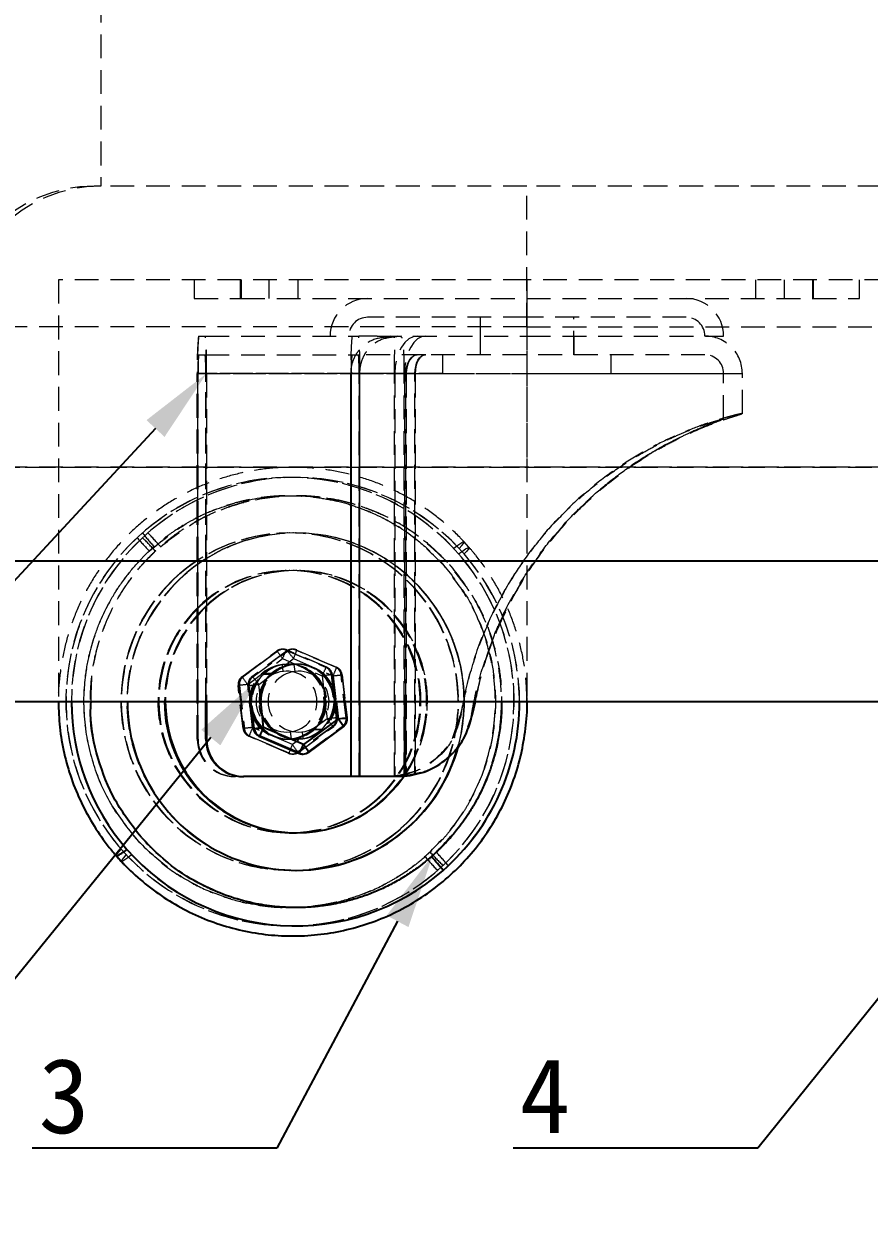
# Model space of a CAD drawing. Header units: millimetres. Extents: x 15 to 1184, y 5 to 836.
# Drawn here: x 129.7 to 174.8, y 501.9 to 565.4 of the extents above; entities that cross this region are included whole.
import ezdxf
from ezdxf import colors
from ezdxf.entities.mleader import LeaderData, LeaderLine
from ezdxf.math import Vec2, Vec3

# ---------------------------------------------------------------- set-up
doc = ezdxf.new("R2010")
doc.units = ezdxf.units.MM
doc.linetypes.add('HIDDEN', pattern=[1.905, 1.27, -0.635])
doc.styles.add('SLDTEXTSTYLE0', font='TXT', dxfattribs={"width": 0.75})
doc.dimstyles.new('SLDDIMSTYLE0', dxfattribs={"dimtxt": 3.5, "dimasz": 3.556, "dimexe": 0, "dimexo": 0.0625, "dimgap": 0.875, "dimtad": 1, "dimdec": 1, "dimlfac": 2, "dimrnd": 1e-09, "dimzin": 4, "dimdsep": 46, "dimtxsty": 'SLDTEXTSTYLE0', "dimblk1": 'CLOSED', "dimblk2": 'CLOSED', "dimsah": 1, "dimcen": 0.09, "dimadec": 0, "dimazin": 1, "dimtfac": 1, "dimtdec": 1, "dimtofl": 0, "dimtmove": 0, "dimatfit": 3, "dimldrblk": 'CLOSED', "dimfxl": 1, "dimfrac": 2, "dimtolj": 1, "dimtzin": 12, "dimarcsym": 0})

# ---------------------------------------------------------------- blocks, each defined once
blk = doc.blocks.new('_Closed')
at = {"color": 0, "linetype": 'ByBlock', "lineweight": -2}
for p, q in [((-1, 0.166667), (0, 0)), ((-1, 0.166667), (-1, -0.166667)), ((0, 0), (-1, -0.166667)), ((0, 0), (-1, 0))]:
    blk.add_line(p, q, dxfattribs=at)
blk = doc.blocks.new('_D')
at = {"color": 7, "linetype": 'Continuous', "lineweight": 0, "transparency": 16777216}
for p, q in [((74.057, 528.283), (74.057, 456.965)), ((674.057, 528.283), (674.057, 456.965)), ((74.057, 457.965), (674.057, 457.965))]:
    blk.add_line(p, q, dxfattribs=at)
at = {"color": 7, "linetype": 'Continuous', "lineweight": 18, "transparency": 16777216, "xscale": 3.556, "yscale": 3.556, "rotation": 180}
blk.add_blockref('_Closed', (74.057, 457.965, -3.737), dxfattribs=at)
at = {"color": 7, "linetype": 'Continuous', "lineweight": 18, "transparency": 16777216, "xscale": 3.556, "yscale": 3.556}
blk.add_blockref('_Closed', (674.057, 457.965, -3.737), dxfattribs=at)
at = {"color": 7, "linetype": 'Continuous', "lineweight": 18, "transparency": 16777216, "insert": (362.386, 462.477), "char_height": 3.5, "attachment_point": 1, "style": 'SLDTEXTSTYLE0'}
blk.add_mtext('1200.0', dxfattribs=at)

msp = doc.modelspace()

# ---------------------------------------------------------------- linework, layer by layer
at = {"color": 7, "linetype": 'HIDDEN', "lineweight": 18}
for p, q in [((133.819, 606.783), (133.819, 556.783)), ((133.819, 556.783), (133.469, 556.783)), ((156.557, 556.783), (133.819, 556.783)), ((156.557, 549.283), (156.557, 556.783)), ((156.557, 549.283), (156.557, 556.783)), ((179.296, 556.783), (156.557, 556.783)), ((156.557, 549.283), (156.557, 556.783)), ((156.557, 549.283), (156.557, 556.783)), ((156.557, 551.783), (131.557, 551.783)), ((131.557, 551.783), (131.557, 529.283)), ((138.807, 551.783), (138.807, 550.783)), ((141.257, 551.783), (141.257, 550.783)), ((141.307, 551.783), (141.307, 550.783)), ((141.307, 551.783), (141.307, 550.783)), ((142.807, 550.783), (142.807, 551.783)), ((142.807, 550.783), (142.807, 551.783)), ((142.807, 550.783), (142.807, 551.783)), ((142.807, 550.783), (142.807, 551.783)), ((144.357, 550.783), (144.357, 551.783)), ((156.557, 551.783), (156.557, 529.283)), ((156.557, 551.783), (156.557, 529.283)), ((181.557, 551.783), (156.557, 551.783)), ((156.557, 551.783), (156.557, 529.283)), ((156.557, 551.783), (156.557, 529.695)), ((168.757, 551.783), (168.757, 550.783)), ((170.307, 550.783), (170.307, 551.783)), ((170.307, 550.783), (170.307, 551.783)), ((170.307, 550.783), (170.307, 551.783)), ((170.307, 550.783), (170.307, 551.783)), ((171.807, 551.783), (171.807, 550.783)), ((171.807, 551.783), (171.807, 550.783)), ((171.857, 550.783), (171.857, 551.783)), ((174.307, 550.783), (174.307, 551.783)), ((138.807, 550.783), (141.307, 550.783)), ((141.307, 550.783), (171.807, 550.783)), ((156.557, 550.783), (156.557, 548.783)), ((156.557, 550.783), (156.557, 548.783)), ((171.807, 550.783), (174.307, 550.783)), ((154.057, 549.783), (154.057, 547.783)), ((156.557, 549.783), (156.557, 548.783)), ((156.557, 549.783), (156.557, 548.783)), ((156.557, 549.783), (156.557, 547.783)), ((156.557, 549.783), (156.557, 547.783)), ((159.057, 547.783), (159.057, 549.783)), ((156.557, 549.283), (125.991, 549.283)), ((156.557, 549.283), (126.341, 549.283)), ((156.557, 549.283), (156.557, 541.783)), ((156.557, 549.283), (156.557, 541.783)), ((156.557, 549.283), (186.773, 549.283)), ((156.557, 549.283), (156.557, 541.783)), ((156.557, 549.283), (156.557, 541.783)), ((156.557, 549.283), (187.123, 549.283)), ((139.029, 548.783), (139.403, 548.783)), ((139.403, 548.783), (147.583, 548.783)), ((148.569, 548.783), (147.583, 548.783)), ((148.569, 548.783), (156.557, 548.783)), ((149.491, 548.754), (149.287, 548.78)), ((149.885, 548.754), (149.656, 548.78)), ((154.057, 548.783), (154.057, 547.783)), ((154.058, 548.783), (154.058, 547.783)), ((154.058, 548.783), (154.058, 547.783)), ((156.557, 548.783), (167.057, 548.783)), ((159.056, 548.783), (159.056, 547.783)), ((159.056, 548.783), (159.056, 547.783)), ((159.057, 547.783), (159.057, 548.783)), ((139.029, 547.783), (139.403, 547.783)), ((139.403, 547.783), (147.583, 547.783)), ((151.163, 547.783), (147.583, 547.783)), ((166.057, 547.783), (151.163, 547.783)), ((152.057, 547.783), (152.057, 546.783)), ((156.557, 547.783), (156.557, 546.783)), ((156.557, 547.783), (156.557, 546.783)), ((161.057, 546.783), (161.057, 547.783)), ((138.971, 527.283), (138.971, 546.783)), ((138.971, 546.783), (147.151, 546.783)), ((147.165, 546.783), (138.985, 546.783)), ((138.985, 546.783), (138.985, 527.283)), ((139, 527.283), (139, 546.783)), ((147.18, 546.783), (139, 546.783)), ((139.012, 546.783), (147.192, 546.783)), ((139.012, 527.283), (139.012, 546.783)), ((147.599, 546.783), (139.418, 546.783)), ((139.418, 527.283), (139.418, 546.783)), ((139.432, 529.283), (139.432, 546.783)), ((139.432, 546.783), (147.612, 546.783)), ((139.446, 546.783), (147.626, 546.783)), ((139.446, 527.283), (139.446, 546.783)), ((147.641, 546.783), (139.461, 546.783)), ((139.461, 546.783), (139.461, 529.283)), ((147.151, 546.783), (147.151, 525.283)), ((147.165, 525.283), (147.165, 546.783)), ((150.107, 546.783), (147.18, 546.783)), ((147.18, 546.783), (147.18, 525.283)), ((147.192, 546.783), (150.121, 546.783)), ((147.192, 525.283), (147.192, 546.783)), ((150.58, 546.783), (147.599, 546.783)), ((147.599, 546.783), (147.599, 525.283)), ((147.612, 546.783), (150.595, 546.783)), ((147.612, 525.283), (147.612, 546.783)), ((147.626, 546.783), (147.626, 525.283)), ((147.641, 529.283), (147.641, 546.783)), ((149.493, 525.3), (149.493, 546.783)), ((149.493, 546.783), (152.057, 546.783)), ((149.508, 546.783), (149.508, 525.3)), ((152.057, 546.783), (149.508, 546.783)), ((150.011, 525.3), (150.011, 546.783)), ((150.011, 546.783), (152.057, 546.783)), ((150.027, 546.783), (168.051, 546.783)), ((150.027, 546.783), (150.027, 529.283)), ((150.107, 525.399), (150.107, 546.783)), ((150.107, 546.783), (152.057, 546.783)), ((150.121, 546.783), (150.121, 525.399)), ((152.057, 546.783), (150.121, 546.783)), ((150.58, 525.399), (150.58, 546.783)), ((150.58, 546.783), (152.057, 546.783)), ((150.595, 546.783), (150.595, 525.399)), ((150.595, 546.783), (167.053, 546.783)), ((152.057, 546.783), (156.557, 546.783)), ((156.557, 546.783), (161.057, 546.783)), ((161.057, 546.783), (168.05, 546.783)), ((161.057, 546.783), (167.053, 546.783)), ((167.057, 544.357), (167.057, 546.783)), ((168.057, 544.641), (168.057, 546.783)), ((167.057, 544.355), (167.057, 544.357)), ((125.969, 541.783), (156.557, 541.783)), ((156.557, 541.783), (125.969, 541.783)), ((126.319, 541.783), (156.557, 541.783)), ((156.557, 541.783), (126.319, 541.783)), ((156.557, 541.783), (186.796, 541.783)), ((186.796, 541.783), (156.557, 541.783)), ((156.557, 541.783), (187.146, 541.783)), ((187.146, 541.783), (156.557, 541.783)), ((143.906, 538.283), (143.891, 538.283)), ((143.914, 538.283), (143.906, 538.283)), ((144.219, 538.283), (144.21, 538.283)), ((144.234, 538.283), (144.219, 538.283)), ((153.205, 537.81), (153.104, 537.913)), ((153.55, 537.424), (153.205, 537.81)), ((137.775, 535.862), (137.761, 535.862)), ((137.966, 536.056), (137.981, 536.056)), ((138.084, 535.862), (138.07, 535.862)), ((138.295, 536.056), (138.309, 536.056)), ((143.906, 536.283), (143.864, 536.283)), ((143.914, 536.283), (143.906, 536.283)), ((144.219, 536.283), (144.21, 536.283)), ((144.26, 536.283), (144.219, 536.283)), ((139.256, 534.551), (139.297, 534.551)), ((139.611, 534.551), (139.652, 534.551)), ((139.139, 534.4), (139.1, 534.4)), ((139.473, 534.4), (139.434, 534.4)), ((141.344, 530.603), (143.197, 531.979)), ((141.374, 530.603), (143.228, 531.979)), ((143.255, 531.979), (141.401, 530.603)), ((143.269, 531.979), (141.415, 530.603)), ((143.73, 531.979), (141.876, 530.603)), ((143.745, 531.979), (141.891, 530.603)), ((141.93, 530.603), (143.784, 531.979)), ((141.934, 530.603), (143.788, 531.979)), ((143.197, 531.979), (143.255, 531.979)), ((143.228, 531.979), (143.269, 531.979)), ((143.496, 532.074), (143.438, 532.074)), ((143.469, 532.074), (143.509, 532.074)), ((143.553, 532.078), (143.495, 532.078)), ((143.567, 532.078), (143.553, 532.078)), ((143.751, 532.036), (143.694, 532.036)), ((143.694, 532.036), (145.812, 531.119)), ((143.725, 532.036), (145.843, 531.119)), ((143.765, 532.036), (143.725, 532.036)), ((143.784, 531.979), (143.73, 531.979)), ((143.788, 531.979), (143.745, 531.979)), ((145.87, 531.119), (143.751, 532.036)), ((145.884, 531.119), (143.765, 532.036)), ((143.97, 532.074), (144.024, 532.074)), ((144.028, 532.074), (143.985, 532.074)), ((144.042, 532.078), (144.027, 532.078)), ((144.086, 532.078), (144.042, 532.078)), ((146.345, 531.119), (144.226, 532.036)), ((144.226, 532.036), (144.28, 532.036)), ((144.241, 532.036), (144.284, 532.036)), ((146.359, 531.119), (144.241, 532.036)), ((144.28, 532.036), (146.399, 531.119)), ((144.284, 532.036), (146.403, 531.119)), ((141.659, 530.201), (143.512, 531.578)), ((142.247, 530.201), (144.1, 531.578)), ((143.512, 531.578), (145.631, 530.66)), ((143.531, 531.27), (143.513, 531.27)), ((143.545, 530.898), (143.513, 531.27)), ((143.588, 531.27), (144.078, 531.27)), ((144.063, 531.27), (143.602, 531.27)), ((143.76, 531.283), (143.742, 531.283)), ((143.846, 531.283), (143.818, 531.283)), ((144.307, 531.283), (143.818, 531.283)), ((144.26, 531.283), (143.864, 531.283)), ((144.1, 531.578), (146.218, 530.66)), ((144.117, 531.27), (144.134, 531.27)), ((144.187, 530.898), (144.134, 531.27)), ((144.307, 531.283), (144.278, 531.283)), ((144.363, 531.283), (144.346, 531.283)), ((141.401, 530.603), (141.344, 530.603)), ((141.415, 530.603), (141.374, 530.603)), ((141.876, 530.603), (141.93, 530.603)), ((141.891, 530.603), (141.934, 530.603)), ((142.511, 530.745), (142.884, 530.745)), ((142.944, 530.788), (142.548, 530.788)), ((145.631, 530.66), (145.896, 528.366)), ((145.812, 531.119), (145.87, 531.119)), ((145.843, 531.119), (145.884, 531.119)), ((146.168, 530.717), (146.11, 530.717)), ((146.11, 530.717), (146.375, 528.423)), ((146.141, 530.717), (146.406, 528.423)), ((146.182, 530.717), (146.141, 530.717)), ((146.433, 528.423), (146.168, 530.717)), ((146.446, 528.423), (146.182, 530.717)), ((146.218, 530.66), (146.377, 529.283)), ((146.399, 531.119), (146.345, 531.119)), ((146.403, 531.119), (146.359, 531.119)), ((146.907, 528.423), (146.642, 530.717)), ((146.642, 530.717), (146.697, 530.717)), ((146.657, 530.717), (146.701, 530.717)), ((146.922, 528.423), (146.657, 530.717)), ((146.697, 530.717), (146.961, 528.423)), ((146.701, 530.717), (146.701, 530.717)), ((146.701, 530.717), (146.965, 528.423)), ((146.866, 529.283), (146.701, 530.717)), ((141.145, 530.144), (141.203, 530.144)), ((141.41, 527.85), (141.145, 530.144)), ((141.441, 527.85), (141.176, 530.144)), ((141.176, 530.144), (141.176, 530.144)), ((141.176, 530.144), (141.216, 530.144)), ((141.176, 530.144), (141.44, 527.85)), ((141.203, 530.144), (141.468, 527.85)), ((141.216, 530.144), (141.481, 527.85)), ((141.924, 527.907), (141.659, 530.201)), ((141.677, 530.144), (141.942, 527.85)), ((141.732, 530.144), (141.677, 530.144)), ((141.736, 530.144), (141.692, 530.144)), ((141.692, 530.144), (141.792, 529.283)), ((141.996, 527.85), (141.732, 530.144)), ((141.835, 529.283), (141.736, 530.144)), ((142.352, 529.283), (142.247, 530.201)), ((156.557, 529.511), (156.557, 529.283)), ((153.734, 529.03), (153.637, 528.617)), ((145.896, 528.366), (144.042, 526.989)), ((146.375, 528.423), (146.433, 528.423)), ((146.406, 528.423), (146.446, 528.423)), ((146.961, 528.423), (146.907, 528.423)), ((146.965, 528.423), (146.922, 528.423)), ((146.966, 528.423), (146.965, 528.423)), ((152.581, 527.323), (153.039, 528.617)), ((153.02, 528.617), (153.051, 528.617)), ((153.067, 528.617), (153.039, 528.617)), ((153.637, 528.617), (153.388, 527.921)), ((153.637, 528.617), (153.609, 528.617)), ((153.626, 528.617), (153.656, 528.617)), ((141.468, 527.85), (141.41, 527.85)), ((141.441, 527.85), (141.44, 527.85)), ((141.481, 527.85), (141.441, 527.85)), ((141.708, 527.448), (141.765, 527.448)), ((143.826, 526.53), (141.708, 527.448)), ((143.857, 526.53), (141.739, 527.448)), ((141.739, 527.448), (141.779, 527.448)), ((141.765, 527.448), (143.884, 526.53)), ((141.779, 527.448), (143.898, 526.53)), ((144.042, 526.989), (141.924, 527.907)), ((141.942, 527.85), (141.996, 527.85)), ((142.24, 527.448), (144.358, 526.53)), ((142.294, 527.448), (142.24, 527.448)), ((144.413, 526.53), (142.294, 527.448)), ((143.918, 527.669), (143.971, 527.297)), ((146.176, 527.964), (144.323, 526.588)), ((146.207, 527.964), (144.354, 526.588)), ((144.38, 526.588), (146.234, 527.964)), ((144.394, 526.588), (146.248, 527.964)), ((144.56, 527.669), (144.593, 527.297)), ((144.855, 526.588), (146.709, 527.964)), ((144.87, 526.588), (146.724, 527.964)), ((146.763, 527.964), (144.909, 526.588)), ((145.577, 527.778), (145.181, 527.778)), ((145.24, 527.821), (145.613, 527.821)), ((146.234, 527.964), (146.176, 527.964)), ((146.248, 527.964), (146.207, 527.964)), ((146.709, 527.964), (146.763, 527.964)), ((146.724, 527.964), (146.767, 527.964)), ((138.971, 527.283), (139, 527.283)), ((138.985, 527.283), (139.012, 527.283)), ((139.446, 527.283), (139.418, 527.283)), ((143.742, 527.283), (143.76, 527.283)), ((143.846, 527.283), (143.818, 527.283)), ((143.818, 527.283), (144.307, 527.283)), ((143.864, 527.283), (144.26, 527.283)), ((143.989, 527.297), (143.971, 527.297)), ((144.047, 527.297), (144.537, 527.297)), ((144.522, 527.297), (144.061, 527.297)), ((144.307, 527.283), (144.278, 527.283)), ((144.346, 527.283), (144.363, 527.283)), ((144.576, 527.297), (144.593, 527.297)), ((143.884, 526.53), (143.826, 526.53)), ((143.898, 526.53), (143.857, 526.53)), ((144.025, 526.489), (144.082, 526.489)), ((144.082, 526.489), (144.096, 526.489)), ((144.323, 526.588), (144.38, 526.588)), ((144.354, 526.588), (144.394, 526.588)), ((144.358, 526.53), (144.413, 526.53)), ((144.557, 526.489), (144.572, 526.489)), ((144.909, 526.588), (144.855, 526.588)), ((144.913, 526.588), (144.87, 526.588)), ((149.508, 525.3), (150.438, 525.532)), ((150.121, 525.399), (150.508, 525.553)), ((140.999, 525.283), (140.97, 525.283)), ((141.431, 525.283), (140.999, 525.283)), ((150.107, 525.399), (149.168, 525.283)), ((149.181, 525.283), (150.121, 525.399)), ((150.58, 525.399), (149.61, 525.283)), ((149.624, 525.283), (150.595, 525.399)), ((150.883, 525.51), (150.011, 525.3)), ((148.473, 524.016), (148.514, 524.016)), ((148.689, 524.167), (148.651, 524.167)), ((148.827, 524.016), (148.869, 524.016)), ((149.023, 524.167), (148.985, 524.167)), ((149.816, 522.511), (149.83, 522.511)), ((150.054, 522.705), (150.04, 522.705)), ((150.363, 522.705), (150.349, 522.705)), ((135.875, 521.788), (135.908, 521.752)), ((143.864, 522.283), (143.906, 522.283)), ((143.906, 522.283), (143.914, 522.283)), ((144.21, 522.283), (144.219, 522.283)), ((143.891, 520.283), (143.906, 520.283)), ((143.906, 520.283), (143.914, 520.283)), ((144.21, 520.283), (144.219, 520.283)), ((144.219, 520.283), (144.234, 520.283))]:
    msp.add_line(p, q, dxfattribs=at)
at = {"color": 7, "linetype": 'Continuous', "lineweight": 25}
for p, q in [((649.057, 536.783), (99.057, 536.783)), ((321.557, 536.783), (99.057, 536.783)), ((99.057, 529.283), (321.557, 529.283)), ((139.432, 527.283), (139.432, 529.283)), ((139.461, 529.283), (139.461, 527.283)), ((141.792, 529.283), (141.957, 527.85)), ((142, 527.85), (141.835, 529.283)), ((142.511, 527.907), (142.352, 529.283)), ((146.377, 529.283), (146.483, 528.366)), ((146.966, 528.423), (146.866, 529.283)), ((147.641, 525.283), (147.641, 529.283)), ((150.027, 529.283), (150.027, 525.3)), ((153.656, 528.617), (153.812, 529.283)), ((146.483, 528.366), (144.63, 526.989)), ((141.957, 527.85), (142, 527.85)), ((142.298, 527.448), (142.255, 527.448)), ((142.255, 527.448), (144.374, 526.53)), ((144.417, 526.53), (142.298, 527.448)), ((144.63, 526.989), (142.511, 527.907)), ((146.767, 527.964), (144.913, 526.588)), ((139.461, 527.283), (139.432, 527.283)), ((144.374, 526.53), (144.417, 526.53)), ((144.572, 526.489), (144.615, 526.489)), ((141.46, 525.283), (141.431, 525.283)), ((147.641, 525.283), (141.46, 525.283)), ((149.656, 525.283), (147.641, 525.283)), ((150.144, 522.511), (150.158, 522.511)), ((135.972, 522.05), (136.004, 522.013)), ((144.219, 522.283), (144.26, 522.283)), ((134.593, 521.122), (134.918, 520.757)), ((134.918, 520.757), (135.039, 520.635))]:
    msp.add_line(p, q, dxfattribs=at)
at = {"color": 7, "linetype": 'HIDDEN', "lineweight": 18, "flags": 128}
for points in [[(150.734, 548.783), (150.495, 548.745), (150.265, 548.631), (150.053, 548.446), (149.868, 548.198), (149.715, 547.895), (149.602, 547.549), (149.532, 547.174), (149.508, 546.783)], [(151.163, 548.783), (150.941, 548.745), (150.728, 548.631), (150.532, 548.446), (150.36, 548.198), (150.219, 547.895), (150.114, 547.549), (150.049, 547.174), (150.027, 546.783)], [(150.107, 546.783), (150.119, 546.978), (150.154, 547.166), (150.211, 547.339), (150.287, 547.49), (150.38, 547.615), (150.487, 547.707), (150.602, 547.764), (150.722, 547.783)], [(150.734, 547.783), (150.615, 547.764), (150.5, 547.707), (150.394, 547.615), (150.301, 547.49), (150.225, 547.339), (150.168, 547.166), (150.133, 546.978), (150.121, 546.783)], [(150.58, 546.783), (150.591, 546.978), (150.624, 547.166), (150.676, 547.339), (150.747, 547.49), (150.833, 547.615), (150.932, 547.707), (151.039, 547.764), (151.15, 547.783)], [(151.163, 547.783), (151.052, 547.764), (150.946, 547.707), (150.847, 547.615), (150.761, 547.49), (150.691, 547.339), (150.638, 547.166), (150.606, 546.978), (150.595, 546.783)], [(147.165, 546.783), (147.481, 546.783), (147.794, 546.783), (148.102, 546.783), (148.404, 546.783), (148.697, 546.783), (148.98, 546.783), (149.251, 546.783), (149.508, 546.783)], [(147.641, 546.783), (147.957, 546.783), (148.272, 546.783), (148.584, 546.783), (148.89, 546.783), (149.19, 546.783), (149.48, 546.783), (149.76, 546.783), (150.027, 546.783)], [(152.943, 537.447), (153.079, 537.607), (153.167, 537.722), (153.206, 537.791), (153.196, 537.814), (153.136, 537.791), (153.027, 537.722), (152.869, 537.607), (152.663, 537.447)], [(152.912, 537.161), (153.126, 537.316), (153.289, 537.427), (153.402, 537.493), (153.465, 537.515), (153.477, 537.493), (153.438, 537.427), (153.349, 537.316), (153.209, 537.161)], [(135.461, 521.12), (135.255, 520.96), (135.097, 520.845), (134.988, 520.776), (134.928, 520.753), (134.918, 520.776), (134.956, 520.845), (135.044, 520.96), (135.181, 521.12)]]:
    msp.add_lwpolyline(points, dxfattribs=at)
at = {"color": 7, "linetype": 'Continuous', "lineweight": 25, "flags": 128}
msp.add_lwpolyline([(149.992, 525.268), (149.672, 524.846), (148.869, 524.016)], dxfattribs=at)
at = {"color": 7, "linetype": 'HIDDEN', "lineweight": 18}
for centre, radius, start, end in [((133.469, 549.283), 7.5, 90, 180), ((133.819, 549.283), 7.5, 90, 180), ((148.057, 548.783), 2, 90, 180), ((165.057, 548.783), 2, 360, 90), ((148.057, 548.783), 1, 90, 180), ((165.057, 548.783), 1, 0, 90), ((156.374, 547.283), 17.41, 175.05603, 181.64435), ((157.471, 547.283), 18.493, 175.34647, 181.54814), ((120.959, 547.283), 18.493, 358.45186, 4.65353), ((122.058, 547.283), 17.41, 358.35565, 4.94397), ((165.652, 547.283), 18.493, 175.34647, 181.54814), ((130.238, 547.283), 17.41, 358.35565, 4.94397), ((166.057, 546.783), 2, 360, 90.00004), ((147.701, 547.033), 8.705, 175.05603, 181.64435), ((148.255, 547.033), 9.247, 175.34647, 181.54814), ((130.175, 547.033), 9.247, 358.45186, 4.65353), ((130.731, 547.033), 8.705, 358.35565, 4.94397), ((155.881, 547.033), 8.705, 175.05603, 181.64435), ((156.435, 547.033), 9.247, 175.34647, 181.54814), ((138.356, 547.033), 9.247, 358.45186, 4.65353), ((138.911, 547.033), 8.705, 358.35565, 4.94397), ((166.057, 546.783), 1, 360, 90), ((143.922, 529.291), 11.955, 43.01786, 133.04606), ((143.914, 529.292), 11.954, 41.17315, 131.20479), ((144.202, 529.291), 11.955, 43.01786, 133.04606), ((144.211, 529.292), 11.954, 41.17315, 131.20479), ((143.922, 529.283), 11.966, 131.20794, 221.17631), ((144.218, 529.284), 11.964, 131.20557, 180.00287), ((149.014, 548.603), 16.577, 218.4902, 221.82055), ((123.043, 525.574), 18.393, 40.62349, 43.7188), ((143.9, 529.283), 8.998, 313.02329, 133.02107), ((143.914, 529.283), 8.998, 313.02329, 133.02107), ((143.891, 529.283), 8.998, 311.18119, 131.17634), ((143.905, 529.283), 8.998, 311.18119, 131.17634), ((144.209, 529.283), 8.998, 313.02329, 133.02107), ((144.223, 529.283), 8.998, 313.02329, 133.02107), ((144.22, 529.285), 8.997, 344.74692, 131.18807), ((144.234, 529.285), 8.997, 344.65823, 131.18805), ((143.929, 529.283), 11.965, 133.04751, 223.01931), ((144.209, 529.283), 11.965, 133.04751, 223.01931), ((149.554, 549.835), 18.156, 220.56611, 223.60792), ((121.919, 523.734), 20.093, 42.51358, 45.34582), ((143.906, 529.283), 11.966, 311.20794, 41.17631), ((143.915, 529.283), 11.965, 313.04751, 43.01931), ((144.194, 529.283), 11.965, 313.04751, 43.01931), ((144.203, 529.284), 11.965, 359.9985, 41.17639), ((143.897, 529.286), 10.982, 43.02218, 43.27925), ((143.849, 529.253), 11.033, 41.17928, 41.55732), ((144.183, 529.251), 11.033, 43.0227, 43.40075), ((144.23, 529.286), 10.983, 41.17877, 41.43583), ((143.891, 529.284), 8.998, 131.18119, 311.17634), ((143.901, 529.284), 8.998, 133.02329, 313.02107), ((143.906, 529.284), 8.998, 131.18119, 311.17634), ((143.914, 529.284), 8.998, 133.02329, 313.02107), ((144.21, 529.284), 8.998, 133.02329, 313.02107), ((144.223, 529.284), 9, 131.19685, 269.97805), ((144.223, 529.284), 8.998, 133.02329, 313.02107), ((144.239, 529.284), 9.002, 131.20581, 180.00263), ((143.875, 529.283), 6.999, 313.02467, 133.01969), ((143.914, 529.283), 6.999, 313.02467, 133.01969), ((143.864, 529.283), 6.999, 311.1797, 131.17783), ((143.905, 529.283), 6.999, 311.18276, 131.17477), ((144.209, 529.283), 6.999, 313.02467, 133.01969), ((144.248, 529.283), 6.999, 313.02195, 133.02241), ((144.219, 529.283), 6.999, 311.18276, 131.17477), ((144.26, 529.284), 6.998, 324.98803, 131.18003), ((143.865, 529.283), 6.999, 131.1797, 311.17783), ((143.906, 529.284), 6.999, 131.18276, 311.17477), ((144.224, 529.284), 7.001, 131.20621, 180.00222), ((144.265, 529.284), 7.001, 131.20621, 180.00222), ((143.876, 529.284), 6.999, 133.02467, 313.01969), ((143.914, 529.284), 6.999, 133.02467, 313.01969), ((144.21, 529.284), 6.999, 133.02467, 313.01969), ((144.248, 529.283), 6.999, 133.02195, 313.02241), ((143.495, 531.578), 0.5, 96.59068, 126.5996), ((143.526, 531.578), 0.5, 90, 126.59708), ((143.526, 531.578), 0.5, 96.59026, 126.59816), ((147.784, 534.904), 5.414, 212.70523, 217.91334), ((143.553, 531.578), 0.5, 96.59068, 126.5996), ((143.567, 531.578), 0.5, 96.59026, 126.59816), ((143.495, 531.578), 0.5, 66.57771, 96.58942), ((143.526, 531.578), 0.5, 66.57877, 96.58915), ((143.553, 531.578), 0.5, 66.57771, 96.58942), ((143.567, 531.578), 0.5, 66.57877, 96.58915), ((148.366, 529.612), 5.237, 152.41828, 157.95129), ((144.027, 531.578), 0.5, 96.59026, 126.59816), ((144.043, 531.578), 0.5, 96.59068, 126.5996), ((144.082, 531.578), 0.5, 96.59026, 126.59816), ((144.086, 531.578), 0.5, 96.59068, 126.5996), ((139.402, 528.245), 5.76, 35.34801, 40.40901), ((144.027, 531.578), 0.5, 66.57877, 96.58915), ((144.042, 531.578), 0.5, 66.57771, 96.58942), ((144.082, 531.578), 0.5, 66.57877, 96.58915), ((144.086, 531.578), 0.5, 66.57771, 96.58942), ((144.086, 531.578), 0.5, 66.57834, 90), ((139.983, 533.497), 4.543, 335.00801, 341.24685), ((143.743, 529.283), 2, 96.60109, 276.56751), ((143.761, 529.283), 2, 96.60109, 276.56751), ((143.818, 529.283), 2, 90.01724, 269.98276), ((143.818, 529.283), 2, 96.60109, 276.56751), ((143.832, 529.283), 2, 90.01527, 269.98473), ((143.832, 529.283), 2, 96.59948, 276.56974), ((143.847, 529.283), 2, 90.01724, 269.98276), ((143.859, 529.283), 2, 90.01527, 269.98473), ((144.266, 529.283), 2, 90.01527, 269.98473), ((144.279, 529.283), 2, 90.01724, 269.98276), ((144.293, 529.283), 2, 90.01527, 269.98473), ((144.293, 529.283), 2, 96.59948, 276.56974), ((144.308, 529.283), 2, 90.01724, 269.98276), ((144.308, 529.283), 2, 96.60109, 276.56751), ((144.347, 529.283), 2, 96.59948, 276.56974), ((144.364, 529.283), 2, 96.59948, 276.56974), ((143.875, 529.283), 2, 313.02323, 133.02113), ((143.864, 529.283), 2, 311.18105, 131.17648), ((144.248, 529.283), 2, 313.02323, 133.02113), ((144.26, 529.283), 2, 311.18105, 131.17648), ((143.741, 529.283), 2, 276.60109, 96.56751), ((143.759, 529.283), 2, 276.60109, 96.56751), ((143.817, 529.283), 2, 276.60109, 96.56751), ((143.831, 529.283), 2, 276.59948, 96.56974), ((143.817, 529.283), 2, 270.01724, 89.98276), ((143.831, 529.283), 2, 270.01527, 89.98473), ((143.846, 529.283), 2, 270.01724, 89.98276), ((143.858, 529.283), 2, 270.01527, 89.98473), ((144.292, 529.283), 2, 276.59948, 96.56974), ((144.307, 529.283), 2, 276.60109, 96.56751), ((144.346, 529.283), 2, 276.59948, 96.56974), ((144.363, 529.283), 2, 276.59948, 96.56974), ((144.265, 529.283), 2, 270.01527, 89.98473), ((144.278, 529.283), 2, 270.01724, 89.98276), ((144.292, 529.283), 2, 270.01527, 89.98473), ((144.307, 529.283), 2, 270.01724, 89.98276), ((141.642, 530.201), 0.5, 126.60362, 186.58773), ((141.672, 530.201), 0.5, 126.59708, 186.58461), ((141.673, 530.201), 0.5, 126.60172, 186.58764), ((141.7, 530.201), 0.5, 126.60362, 186.58773), ((141.713, 530.201), 0.5, 126.60172, 186.58764), ((145.93, 533.528), 5.414, 212.70523, 217.91334), ((142.174, 530.201), 0.5, 126.60172, 186.58764), ((142.189, 530.201), 0.5, 126.60362, 186.58773), ((142.228, 530.201), 0.5, 126.60172, 186.58764), ((142.232, 530.201), 0.5, 126.60362, 186.58773), ((143.865, 529.283), 2, 131.18105, 311.17648), ((143.876, 529.283), 2, 133.02323, 313.02113), ((137.548, 526.869), 5.76, 35.34801, 40.40901), ((143.732, 529.283), 1.625, 96.6015, 276.56709), ((144.248, 529.283), 2, 133.02323, 313.02113), ((144.261, 529.283), 2, 131.18105, 311.17648), ((144.374, 529.283), 1.625, 96.59985, 276.56937), ((143.731, 529.283), 1.625, 276.6015, 96.56709), ((144.373, 529.283), 1.625, 276.59985, 96.56937), ((150.485, 528.694), 5.237, 152.41828, 157.95129), ((150.831, 486.714), 44.252, 96.08351, 96.74809), ((145.613, 530.66), 0.5, 6.57899, 66.57226), ((145.644, 530.66), 0.5, 6.57991, 66.57395), ((145.671, 530.66), 0.5, 6.57899, 66.57226), ((145.685, 530.66), 0.5, 6.57991, 66.57395), ((142.101, 532.579), 4.543, 335.00801, 341.24685), ((142.249, 566.109), 35.671, 276.38902, 277.16917), ((146.146, 530.66), 0.5, 6.57991, 66.57395), ((146.161, 530.66), 0.5, 6.57899, 66.57226), ((146.2, 530.66), 0.5, 6.57991, 66.57395), ((146.204, 530.66), 0.5, 6.57899, 66.57226), ((146.204, 530.66), 0.5, 6.5843, 66.57834), ((145.9, 492.401), 38.037, 96.40119, 97.13407), ((137.318, 571.799), 41.889, 276.05393, 276.75713), ((151.096, 484.42), 44.252, 96.08351, 96.74809), ((150.865, 531.899), 6.098, 215.41631, 220.19225), ((145.878, 528.366), 0.5, 306.60362, 6.58773), ((145.909, 528.366), 0.5, 306.60172, 6.58764), ((145.936, 528.366), 0.5, 306.60362, 6.58773), ((145.95, 528.366), 0.5, 306.60172, 6.58764), ((146.411, 528.366), 0.5, 306.60172, 6.58764), ((146.425, 528.366), 0.5, 306.60362, 6.58773), ((146.465, 528.366), 0.5, 306.60172, 6.58764), ((146.469, 528.366), 0.5, 306.60362, 6.58773), ((141.907, 527.907), 0.5, 186.57899, 246.57226), ((146.164, 490.107), 38.037, 96.40119, 97.13407), ((141.937, 527.907), 0.5, 186.58461, 246.57933), ((141.937, 527.907), 0.5, 186.57991, 246.57395), ((141.964, 527.907), 0.5, 186.57899, 246.57226), ((141.978, 527.907), 0.5, 186.57991, 246.57395), ((146.312, 525.87), 4.838, 155.10444, 160.96609), ((142.439, 527.907), 0.5, 186.57991, 246.57395), ((142.493, 527.907), 0.5, 186.57991, 246.57395), ((140.971, 527.283), 2, 179.98811, 269.98811), ((140.984, 527.283), 2, 179.98947, 269.98947), ((141, 527.283), 2, 179.98811, 269.98811), ((141.012, 527.283), 2, 179.98947, 269.98947), ((141.418, 527.283), 2, 179.98947, 269.98947), ((141.445, 527.283), 2, 179.98947, 269.98947), ((148.431, 524.953), 4.838, 155.10444, 160.96609), ((149.011, 530.523), 6.098, 215.41631, 220.19225), ((144.025, 526.989), 0.5, 246.5784, 306.60103), ((144.056, 526.989), 0.5, 246.57939, 306.59943), ((144.056, 526.989), 0.5, 246.57933, 270), ((144.082, 526.989), 0.5, 246.5784, 306.60103), ((144.096, 526.989), 0.5, 246.57939, 306.59943), ((144.557, 526.989), 0.5, 246.57939, 306.59943), ((144.611, 526.989), 0.5, 246.57939, 306.59943), ((144.572, 526.989), 0.5, 270.00124, 306.59994), ((144.615, 526.989), 0.5, 270.00104, 306.60014), ((144.219, 529.279), 6.995, 270.00125, 311.20496), ((143.933, 529.314), 11.033, 221.17928, 221.55732), ((144.263, 529.315), 11.033, 223.0227, 223.40075), ((135.408, 520.753), 0.817, 127.03245, 158.30516), ((143.914, 529.275), 11.954, 221.17315, 311.20479), ((143.922, 529.276), 11.955, 223.01786, 313.04606), ((144.202, 529.276), 11.955, 223.01786, 313.04606), ((166.204, 534.833), 20.093, 222.51358, 225.34583), ((138.57, 508.732), 18.156, 40.56609, 43.6079), ((165.082, 532.993), 18.393, 220.62351, 223.71882)]:
    msp.add_arc(centre, radius, start, end, dxfattribs=at)
at = {"color": 7, "linetype": 'Continuous', "lineweight": 25}
for centre, radius, start, end in [((144.219, 529.283), 11.965, 179.9985, 221.17639), ((144.234, 529.28), 8.996, 179.98011, 311.19254), ((144.221, 529.282), 6.999, 179.98786, 269.98836), ((144.26, 529.281), 6.997, 179.97898, 311.19368), ((144.204, 529.283), 11.964, 311.20557, 0.00287), ((142.514, 563.815), 35.671, 276.38902, 277.16917), ((142.483, 525.24), 5.077, 32.45281, 38.0017), ((146.469, 528.366), 0.5, 306.59839, 6.5843), ((142.454, 527.907), 0.5, 186.57899, 246.57226), ((137.583, 569.504), 41.889, 276.05393, 276.75713), ((142.497, 527.907), 0.5, 186.57899, 246.57226), ((137.929, 529.755), 4.941, 332.1646, 338.03253), ((141.432, 527.283), 2, 179.98811, 269.98811), ((141.46, 527.283), 2, 179.98811, 269.98811), ((140.047, 528.838), 4.941, 332.1646, 338.03253), ((140.629, 523.864), 5.077, 32.45281, 38.0017), ((144.215, 529.283), 9.001, 311.20472, 344.77303), ((144.229, 529.282), 9.001, 311.20443, 344.68464), ((144.572, 526.989), 0.5, 246.57778, 269.99978), ((144.615, 526.989), 0.5, 246.57778, 269.99978), ((144.615, 526.989), 0.5, 270, 306.59839), ((144.219, 529.277), 8.994, 270.00135, 311.20486), ((134.087, 522.589), 1.634, 290.10625, 313.55097), ((144.211, 529.275), 11.954, 221.17315, 311.20479), ((139.111, 509.964), 16.577, 38.4902, 41.82054)]:
    msp.add_arc(centre, radius, start, end, dxfattribs=at)
at = {"color": 7, "linetype": 'HIDDEN', "lineweight": 18}
for points, knots in [([(156.557, 549.783), (155.974, 549.783), (154.773, 549.783), (153.008, 549.783), (151.354, 549.783), (149.922, 549.783), (148.853, 549.783), (148.185, 549.783), (148.099, 549.783), (148.057, 549.783)], [0, 0, 0, 0, 0.131431, 0.270912, 0.415868, 0.562908, 0.715184, 0.861906, 1, 1, 1, 1]), ([(165.057, 549.783), (165.022, 549.783), (164.95, 549.783), (164.349, 549.783), (163.362, 549.783), (161.975, 549.783), (160.288, 549.783), (158.437, 549.783), (157.171, 549.783), (156.557, 549.783)], [0, 0, 0, 0, 0.1314026, 0.2709806, 0.416011, 0.5631206, 0.7153962, 0.8620478, 1, 1, 1, 1]), ([(149.289, 548.754), (148.964, 548.722), (148.356, 548.664), (147.741, 548.228), (147.413, 547.786), (147.26, 547.459), (147.168, 547.121), (147.157, 546.895), (147.151, 546.783)], [0, 0, 0, 0, 0.323277, 0.604343, 0.716753, 0.820564, 0.911558, 1, 1, 1, 1]), ([(149.658, 548.753), (149.348, 548.722), (148.767, 548.664), (148.184, 548.228), (147.873, 547.786), (147.729, 547.459), (147.642, 547.121), (147.631, 546.895), (147.626, 546.783)], [0, 0, 0, 0, 0.323022, 0.604194, 0.716646, 0.820497, 0.911524, 1, 1, 1, 1]), ([(149.493, 546.783), (149.493, 546.925), (149.494, 547.21), (149.499, 547.612), (149.505, 547.971), (149.51, 548.379), (149.508, 548.673), (149.48, 548.711), (149.469, 548.725)], [0, 0, 0, 0, 0.128243, 0.25797, 0.391654, 0.529261, 0.827549, 1, 1, 1, 1]), ([(150.011, 546.783), (150.011, 546.925), (150.011, 547.21), (150.006, 547.612), (149.997, 547.971), (149.975, 548.379), (149.938, 548.673), (149.881, 548.711), (149.86, 548.725)], [0, 0, 0, 0, 0.128254, 0.257993, 0.391688, 0.529308, 0.827621, 1, 1, 1, 1]), ([(149.493, 546.783), (149.09, 546.783), (148.37, 546.783), (147.524, 546.783), (147.151, 546.783)], [0, 0, 0, 0, 0.56, 1, 1, 1, 1]), ([(150.011, 546.783), (149.594, 546.783), (148.85, 546.783), (148, 546.783), (147.626, 546.783)], [0, 0, 0, 0, 0.5600005, 1, 1, 1, 1]), ([(168.053, 544.648), (168.028, 544.645), (167.979, 544.639), (167.739, 544.585), (167.382, 544.494), (166.899, 544.36), (166.306, 544.174), (165.502, 543.892), (164.443, 543.462), (163.096, 542.802), (161.687, 541.966), (160.269, 540.949), (158.902, 539.768), (157.636, 538.45), (156.487, 537.007), (155.372, 535.302), (154.357, 533.301), (153.508, 531.011), (153.183, 529.414), (153.02, 528.617)], [0, 0, 0, 0, 0.042994, 0.084702, 0.125162, 0.168937, 0.21062, 0.250294, 0.314179, 0.375367, 0.43804, 0.500564, 0.562539, 0.625713, 0.687675, 0.750603, 0.83343, 0.91687, 1, 1, 1, 1]), ([(153.812, 529.283), (153.933, 529.853), (154.222, 531.223), (155.013, 533.297), (156.033, 535.302), (157.15, 537.006), (158.29, 538.445), (159.54, 539.761), (160.881, 540.94), (162.259, 541.955), (163.464, 542.699), (164.464, 543.232), (165.271, 543.617), (165.995, 543.926), (166.628, 544.168), (167.164, 544.356), (167.647, 544.513), (167.999, 544.621), (168.024, 544.635), (168.036, 544.641)], [0, 0, 0, 0, 0.061668, 0.148211, 0.23449, 0.299456, 0.363431, 0.428787, 0.492907, 0.557488, 0.622213, 0.664196, 0.707322, 0.751772, 0.792904, 0.836118, 0.8815, 0.944837, 1, 1, 1, 1]), ([(168.044, 544.644), (168.048, 544.643), (168.053, 544.641), (167.988, 544.621), (167.969, 544.615)], [0, 0, 0, 0, 0.715571, 1, 1, 1, 1]), ([(153.051, 528.617), (153.201, 529.365), (153.504, 530.869), (154.279, 533.036), (155.203, 534.94), (156.215, 536.574), (157.259, 537.967), (158.413, 539.253), (159.667, 540.425), (160.974, 541.451), (162.145, 542.222), (163.132, 542.786), (163.941, 543.199), (164.684, 543.537), (165.348, 543.808), (165.924, 544.021), (166.47, 544.204), (166.902, 544.332), (167.08, 544.372), (167.044, 544.349), (166.884, 544.287), (166.553, 544.163), (165.978, 543.942), (165.086, 543.557), (164.016, 543.027), (162.802, 542.326), (161.527, 541.459), (160.248, 540.431), (159.011, 539.258), (157.866, 537.971), (156.822, 536.576), (155.608, 534.615), (154.376, 531.989), (153.876, 529.741), (153.626, 528.617)], [0, 0, 0, 0, 0.041366, 0.083046, 0.124589, 0.156002, 0.186937, 0.218582, 0.249519, 0.280898, 0.312062, 0.332495, 0.353294, 0.374554, 0.394621, 0.415482, 0.437191, 0.467939, 0.499825, 0.521216, 0.542094, 0.562487, 0.594712, 0.625091, 0.656873, 0.687715, 0.718952, 0.750404, 0.781382, 0.813072, 0.844039, 0.875487, 0.937743, 1, 1, 1, 1]), ([(154.577, 532.126), (154.679, 532.426), (155.026, 533.453), (155.795, 534.938), (156.802, 536.575), (157.845, 537.967), (158.988, 539.253), (160.224, 540.425), (161.502, 541.451), (162.634, 542.222), (163.58, 542.786), (164.349, 543.199), (165.044, 543.537), (165.657, 543.809), (166.175, 544.02), (166.662, 544.207), (166.844, 544.275), (166.951, 544.314)], [0, 0, 0, 0, 0.042718, 0.146042, 0.22417, 0.301109, 0.379816, 0.456759, 0.534803, 0.612312, 0.663131, 0.714861, 0.767739, 0.817649, 0.869532, 0.923525, 1, 1, 1, 1]), ([(164.149, 543.057), (163.973, 542.968), (163.404, 542.681), (162.778, 542.274), (162.346, 541.993)], [0, 0, 0, 0, 0.310915, 1, 1, 1, 1]), ([(153.476, 537.512), (153.311, 537.694), (152.831, 538.223), (151.949, 539.016), (150.808, 539.841), (149.58, 540.53), (148.282, 541.078), (146.931, 541.477), (145.544, 541.722), (144.138, 541.81), (142.731, 541.739), (141.341, 541.511), (139.986, 541.128), (138.682, 540.596), (137.446, 539.921), (136.294, 539.112), (135.24, 538.179), (134.297, 537.133), (133.478, 535.989), (132.792, 534.76), (132.249, 533.461), (131.851, 532.11), (131.626, 530.724), (131.532, 529.774), (131.559, 529.295), (131.559, 529.283)], [0, 0, 0, 0, 0.0243773, 0.0707665, 0.1171805, 0.1635999, 0.2100238, 0.2564509, 0.3028799, 0.3493092, 0.3957374, 0.4421628, 0.4885839, 0.5349995, 0.5814089, 0.6278116, 0.6742075, 0.7205966, 0.7669796, 0.8133572, 0.8597306, 0.9061011, 0.9524702, 0.9988393, 1, 1, 1, 1]), ([(136.408, 537.312), (137.044, 537.834), (138.259, 538.83), (140.389, 539.765), (142.259, 540.193), (143.825, 540.29), (145.015, 540.231), (146.156, 540.053), (147.218, 539.774), (148.077, 539.452), (148.72, 539.158), (149.147, 538.936), (149.551, 538.705), (150.079, 538.374), (150.911, 537.778), (151.524, 537.177), (151.893, 536.815)], [0, 0, 0, 0, 0.1430785, 0.2730857, 0.4018789, 0.4762269, 0.5463592, 0.6095616, 0.6774834, 0.7378028, 0.7693811, 0.8009595, 0.8218423, 0.8504598, 0.9098574, 1, 1, 1, 1]), ([(152.105, 536.572), (151.549, 537.125), (150.438, 538.233), (148.372, 539.397), (146.537, 539.992), (145.102, 540.216), (144.165, 540.276), (143.357, 540.263), (142.689, 540.207), (142.161, 540.134), (141.772, 540.062), (141.421, 539.988), (140.826, 539.841), (139.955, 539.56), (139.014, 539.14), (138.232, 538.706), (137.619, 538.309), (137.16, 537.966), (136.878, 537.736), (136.757, 537.633), (136.699, 537.583), (136.673, 537.56), (136.66, 537.549)], [0, 0, 0, 0, 0.13663, 0.273257, 0.409888, 0.471752, 0.526795, 0.573833, 0.612892, 0.643941, 0.666994, 0.682043, 0.706571, 0.774139, 0.841721, 0.886476, 0.930327, 0.969342, 0.986511, 0.994065, 0.997032, 1, 1, 1, 1]), ([(152.199, 536.832), (151.626, 537.368), (150.479, 538.439), (148.377, 539.536), (146.523, 540.072), (145.082, 540.249), (144.143, 540.279), (143.336, 540.24), (142.67, 540.162), (142.145, 540.073), (141.758, 539.989), (141.411, 539.903), (140.821, 539.737), (139.959, 539.428), (139.031, 538.978), (138.264, 538.52), (137.664, 538.102), (137.216, 537.745), (136.942, 537.506), (136.824, 537.399), (136.768, 537.347), (136.743, 537.324), (136.73, 537.312)], [0, 0, 0, 0, 0.13663, 0.273257, 0.409888, 0.471752, 0.526795, 0.573833, 0.612892, 0.643941, 0.666994, 0.682043, 0.706571, 0.774139, 0.841721, 0.886476, 0.930327, 0.969342, 0.986511, 0.994065, 0.997032, 1, 1, 1, 1]), ([(137.003, 537.549), (137.656, 538.05), (138.902, 539.006), (141.061, 539.873), (142.944, 540.24), (144.512, 540.287), (145.7, 540.19), (146.834, 539.975), (147.887, 539.661), (148.735, 539.313), (149.368, 538.997), (149.788, 538.762), (150.184, 538.518), (150.701, 538.17), (151.514, 537.548), (152.106, 536.928), (152.464, 536.554)], [0, 0, 0, 0, 0.1430785, 0.2730857, 0.4018789, 0.4762269, 0.5463592, 0.6095616, 0.6774834, 0.7378028, 0.7693811, 0.8009595, 0.8218423, 0.8504598, 0.9098574, 1, 1, 1, 1]), ([(135.875, 521.788), (135.363, 522.411), (134.34, 523.658), (133.369, 525.896), (132.877, 528.27), (132.916, 530.317), (133.221, 531.937), (133.597, 533.147), (134.108, 534.306), (134.751, 535.397), (135.51, 536.416), (136.108, 537.013), (136.408, 537.312)], [0, 0, 0, 0, 0.139868, 0.279735, 0.419602, 0.559469, 0.63284, 0.706211, 0.779582, 0.852953, 0.926324, 1, 1, 1, 1]), ([(136.66, 537.549), (136.621, 537.515), (136.545, 537.447), (136.412, 537.326), (136.218, 537.142), (135.889, 536.812), (135.334, 536.192), (134.45, 534.996), (133.568, 533.246), (132.994, 531.103), (132.837, 528.838), (133.187, 526.457), (134.091, 524.064), (135.116, 522.721), (135.629, 522.05)], [0, 0, 0, 0, 0.009099, 0.017745, 0.031331, 0.055592, 0.098909, 0.176227, 0.314111, 0.437271, 0.560431, 0.706954, 0.853477, 1, 1, 1, 1]), ([(136.73, 537.312), (136.692, 537.276), (136.618, 537.207), (136.489, 537.081), (136.301, 536.892), (135.983, 536.551), (135.448, 535.913), (134.603, 534.689), (133.778, 532.912), (133.273, 530.752), (133.188, 528.483), (133.615, 526.114), (134.595, 523.752), (135.663, 522.442), (136.197, 521.788)], [0, 0, 0, 0, 0.009099, 0.017745, 0.031331, 0.055592, 0.098909, 0.176227, 0.314111, 0.437271, 0.560431, 0.706954, 0.853477, 1, 1, 1, 1]), ([(133.307, 529.283), (133.311, 529.871), (133.317, 530.882), (133.65, 532.279), (134.059, 533.476), (134.609, 534.619), (135.286, 535.688), (136.077, 536.682), (136.694, 537.26), (137.003, 537.549)], [0, 0, 0, 0, 0.187991, 0.323232, 0.458473, 0.593714, 0.728956, 0.864197, 1, 1, 1, 1]), ([(156.566, 529.283), (156.552, 529.74), (156.524, 530.665), (156.284, 532.042), (155.9, 533.395), (155.363, 534.697), (154.684, 535.929), (154.032, 536.858), (153.602, 537.363), (153.476, 537.512)], [0, 0, 0, 0, 0.152523, 0.308972, 0.465434, 0.621913, 0.778412, 0.934933, 1, 1, 1, 1]), ([(151.122, 521.018), (151.66, 521.548), (152.731, 522.605), (153.843, 524.493), (154.404, 526.016), (154.615, 526.915), (154.679, 527.239), (154.72, 527.463), (154.765, 527.752), (154.81, 528.108), (154.868, 528.744), (154.886, 529.741), (154.747, 531.17), (154.327, 532.855), (153.524, 534.743), (152.631, 535.899), (152.153, 536.517)], [0, 0, 0, 0, 0.131081, 0.261169, 0.377408, 0.412411, 0.421788, 0.434979, 0.451979, 0.472796, 0.49743, 0.563018, 0.646084, 0.746617, 0.864599, 1, 1, 1, 1]), ([(151.927, 536.779), (152.402, 536.206), (153.296, 535.129), (154.151, 533.351), (154.642, 531.736), (154.855, 530.336), (154.896, 529.196), (154.844, 528.267), (154.768, 527.687), (154.717, 527.392), (154.706, 527.331), (154.694, 527.264), (154.662, 527.098), (154.589, 526.753), (154.485, 526.347), (154.379, 525.997), (154.323, 525.828), (154.298, 525.754), (154.242, 525.589), (154.109, 525.224), (153.889, 524.708), (153.608, 524.138), (153.324, 523.635), (153.009, 523.141), (152.668, 522.661), (152.268, 522.159), (151.884, 521.736), (151.612, 521.463), (151.484, 521.339), (151.433, 521.291), (151.408, 521.268), (151.398, 521.259), (151.393, 521.254)], [0, 0, 0, 0, 0.129208, 0.242649, 0.340304, 0.422139, 0.488182, 0.538398, 0.584016, 0.589853, 0.590426, 0.594827, 0.601649, 0.61984, 0.656219, 0.67441, 0.683506, 0.687221, 0.688016, 0.71384, 0.754787, 0.785505, 0.824463, 0.855238, 0.887272, 0.927008, 0.966743, 0.986613, 0.994064, 0.99779, 0.998834, 1, 1, 1, 1]), ([(151.716, 521.254), (152.237, 521.802), (153.274, 522.893), (154.324, 524.815), (154.836, 526.356), (155.018, 527.261), (155.072, 527.587), (155.106, 527.812), (155.141, 528.103), (155.175, 528.46), (155.212, 529.097), (155.198, 530.094), (155.013, 531.518), (154.539, 533.189), (153.676, 535.05), (152.746, 536.177), (152.249, 536.779)], [0, 0, 0, 0, 0.131081, 0.261169, 0.377408, 0.412411, 0.421788, 0.434979, 0.451979, 0.472796, 0.49743, 0.563018, 0.646084, 0.746617, 0.864599, 1, 1, 1, 1]), ([(152.496, 536.517), (152.953, 535.929), (153.811, 534.824), (154.611, 533.019), (155.042, 531.389), (155.209, 530.16), (155.201, 529.486), (155.199, 529.283)], [0, 0, 0, 0, 0.282478, 0.530484, 0.743977, 0.922887, 1, 1, 1, 1]), ([(153.609, 528.617), (153.751, 529.369), (153.953, 530.441), (154.335, 531.46), (154.448, 531.764)], [0, 0, 0, 0, 0.702014, 1, 1, 1, 1]), ([(153.02, 528.617), (152.896, 528.164), (152.647, 527.258), (151.741, 526.197), (150.628, 525.499), (149.872, 525.367), (149.493, 525.3)], [0, 0, 0, 0, 0.24978, 0.499516, 0.74945, 1, 1, 1, 1]), ([(153.051, 528.617), (152.941, 528.202), (152.73, 527.402), (151.992, 526.427), (151.084, 525.721), (150.433, 525.506), (150.107, 525.399)], [0, 0, 0, 0, 0.258511, 0.499222, 0.749089, 1, 1, 1, 1]), ([(150.595, 525.399), (150.933, 525.506), (151.607, 525.719), (152.541, 526.423), (153.298, 527.398), (153.514, 528.201), (153.626, 528.617)], [0, 0, 0, 0, 0.249769, 0.499238, 0.740667, 1, 1, 1, 1]), ([(151.717, 526.27), (151.807, 526.335), (152.192, 526.614), (152.739, 527.413), (152.955, 528.206), (153.067, 528.617)], [0, 0, 0, 0, 0.12917, 0.549017, 1, 1, 1, 1]), ([(149.641, 525.283), (149.711, 525.284), (149.838, 525.286), (149.958, 525.296), (150.011, 525.3)], [0, 0, 0, 0, 0.5599363, 1, 1, 1, 1]), ([(135.677, 521.995), (136.172, 521.495), (137.107, 520.551), (138.7, 519.555), (140.192, 518.904), (141.528, 518.532), (142.657, 518.353), (143.555, 518.295), (144.205, 518.299), (144.849, 518.335), (145.767, 518.438), (147.044, 518.725), (148.487, 519.27), (149.879, 520.018), (150.708, 520.684), (151.122, 521.018)], [0, 0, 0, 0, 0.122702, 0.231371, 0.325994, 0.406539, 0.473045, 0.525461, 0.563792, 0.586555, 0.638226, 0.725215, 0.814402, 0.90723, 1, 1, 1, 1]), ([(151.393, 521.254), (151.173, 521.058), (150.76, 520.689), (150.1, 520.207), (149.447, 519.793), (148.776, 519.432), (148.095, 519.123), (147.422, 518.871), (146.91, 518.717), (146.501, 518.61), (146.173, 518.534), (145.752, 518.453), (145.426, 518.404), (145.213, 518.378), (145.142, 518.37), (145.069, 518.362), (144.742, 518.327), (144.13, 518.291), (143.176, 518.307), (142.039, 518.433), (140.668, 518.748), (139.114, 519.347), (137.433, 520.307), (136.438, 521.25), (135.908, 521.752)], [0, 0, 0, 0, 0.051574, 0.096533, 0.142454, 0.186463, 0.229343, 0.272976, 0.311626, 0.322679, 0.346697, 0.3705, 0.39748, 0.404168, 0.407993, 0.410009, 0.416851, 0.465484, 0.516823, 0.583279, 0.66482, 0.761472, 0.873204, 1, 1, 1, 1]), ([(136.247, 521.735), (136.758, 521.25), (137.722, 520.337), (139.347, 519.394), (140.86, 518.791), (142.206, 518.461), (143.341, 518.319), (144.241, 518.29), (144.89, 518.315), (145.532, 518.371), (146.447, 518.504), (147.713, 518.832), (149.138, 519.423), (150.506, 520.215), (151.313, 520.908), (151.716, 521.254)], [0, 0, 0, 0, 0.122702, 0.231371, 0.325994, 0.406539, 0.473045, 0.525461, 0.563792, 0.586555, 0.638226, 0.725215, 0.814402, 0.90723, 1, 1, 1, 1])]:
    msp.add_open_spline(points, degree=3, knots=knots, dxfattribs=at)
at = {"color": 7, "linetype": 'Continuous', "lineweight": 25}
for points, knots in [([(131.559, 529.283), (131.573, 528.827), (131.601, 527.902), (131.841, 526.525), (132.225, 525.171), (132.762, 523.87), (133.441, 522.637), (134.093, 521.709), (134.523, 521.204), (134.649, 521.055)], [0, 0, 0, 0, 0.152523, 0.308972, 0.465434, 0.621913, 0.778412, 0.934933, 1, 1, 1, 1]), ([(135.972, 522.05), (135.478, 522.689), (134.491, 523.968), (133.625, 526.235), (133.218, 528.046), (133.291, 529.066), (133.307, 529.283)], [0, 0, 0, 0, 0.305734, 0.611468, 0.917202, 1, 1, 1, 1]), ([(134.649, 521.055), (134.814, 520.873), (135.294, 520.344), (136.176, 519.55), (137.317, 518.726), (138.545, 518.036), (139.843, 517.488), (141.194, 517.09), (142.581, 516.845), (143.987, 516.757), (145.394, 516.828), (146.784, 517.056), (148.139, 517.438), (149.443, 517.97), (150.679, 518.645), (151.831, 519.455), (152.885, 520.388), (153.828, 521.433), (154.647, 522.578), (155.333, 523.807), (155.876, 525.105), (156.274, 526.457), (156.499, 527.843), (156.593, 528.793), (156.566, 529.272), (156.566, 529.283)], [0, 0, 0, 0, 0.024377, 0.070766, 0.11718, 0.1636, 0.210024, 0.256451, 0.30288, 0.349309, 0.395737, 0.442163, 0.488584, 0.534999, 0.581409, 0.627812, 0.674207, 0.720597, 0.76698, 0.813357, 0.859731, 0.906101, 0.95247, 0.998839, 1, 1, 1, 1]), ([(155.199, 529.283), (155.202, 529.106), (155.211, 528.641), (155.136, 527.915), (155.044, 527.338), (154.983, 527.045), (154.97, 526.984), (154.956, 526.918), (154.919, 526.753), (154.835, 526.41), (154.718, 526.009), (154.6, 525.662), (154.54, 525.494), (154.512, 525.421), (154.451, 525.258), (154.306, 524.898), (154.07, 524.389), (153.77, 523.828), (153.47, 523.334), (153.14, 522.852), (152.783, 522.382), (152.367, 521.894), (151.97, 521.483), (151.69, 521.219), (151.557, 521.1), (151.505, 521.053), (151.479, 521.03), (151.47, 521.022), (151.465, 521.018)], [0, 0, 0, 0, 0.056711, 0.14926, 0.233334, 0.244092, 0.245149, 0.25326, 0.265833, 0.299359, 0.366406, 0.399932, 0.416696, 0.423544, 0.425008, 0.472602, 0.548068, 0.604682, 0.676482, 0.733201, 0.792241, 0.865474, 0.938707, 0.975328, 0.989061, 0.995927, 0.997852, 1, 1, 1, 1]), ([(150.027, 525.3), (150.42, 525.366), (151.204, 525.499), (152.347, 526.194), (153.275, 527.254), (153.529, 528.162), (153.656, 528.617)], [0, 0, 0, 0, 0.250025, 0.499354, 0.749196, 1, 1, 1, 1]), ([(150.027, 525.3), (149.96, 525.295), (149.839, 525.285), (149.712, 525.284), (149.656, 525.283)], [0, 0, 0, 0, 0.559936, 1, 1, 1, 1]), ([(151.465, 521.018), (151.238, 520.828), (150.813, 520.473), (150.138, 520.012), (149.472, 519.619), (148.79, 519.28), (148.099, 518.993), (147.419, 518.763), (146.902, 518.626), (146.49, 518.532), (146.159, 518.467), (145.736, 518.4), (145.409, 518.361), (145.195, 518.341), (145.123, 518.335), (145.051, 518.33), (144.722, 518.306), (144.11, 518.289), (143.157, 518.336), (142.024, 518.499), (140.665, 518.857), (139.131, 519.506), (137.481, 520.52), (136.517, 521.495), (136.004, 522.013)], [0, 0, 0, 0, 0.051574, 0.096533, 0.142454, 0.186463, 0.229343, 0.272976, 0.311626, 0.322679, 0.346697, 0.3705, 0.39748, 0.404168, 0.407993, 0.410009, 0.416851, 0.465484, 0.516823, 0.583279, 0.66482, 0.761472, 0.873204, 1, 1, 1, 1])]:
    msp.add_open_spline(points, degree=3, knots=knots, dxfattribs=at)

# ---------------------------------------------------------------- dimensions: what is measured, and where the dimension line sits
at = {"color": 7, "linetype": 'Continuous', "lineweight": 18}
dim = msp.add_linear_dim(base=(674.057, 457.965), p1=(74.057, 529.283), p2=(674.057, 529.283), dimstyle='SLDDIMSTYLE0', dxfattribs=at)
dim.commit()
dim.dimension.update_dxf_attribs({"geometry": '_D', "text_midpoint": (369.498, 457.965), "dimtype": 160})

# ---------------------------------------------------------------- leaders
ml = msp.add_multileader_mtext('Standard')
ml.set_content('1', color=256)
ml.set_leader_properties()
ml.build(insert=Vec2(0, 0))
ml.multileader.update_dxf_attribs({"text_right_attachment_type": 6})
ctx = ml.context
ctx.base_point, ctx.plane_origin = Vec3(87.494, 507.937), Vec3(139.461, 546.783)
ctx.right_attachment, ctx.text_align_type = 6, 2
notes = []
notes.append((ctx, [(0, (1, 1, 0), (100.827, 505.137), (-1, 0), 8, [(0, [(139.461, 546.783)], 0, [])])]))
ctx.mtext.insert, ctx.mtext.alignment, ctx.mtext.flow_direction = Vec3(90.827, 509.937), 3, 5
ml = msp.add_multileader_mtext('Standard')
ml.set_content('4', color=256)
ml.set_leader_properties()
ml.build(insert=Vec2(0, 0))
ml.multileader.update_dxf_attribs({"text_right_attachment_type": 6})
ctx = ml.context
ctx.base_point, ctx.plane_origin = Vec3(154.219, 508.267), Vec3(190.778, 532.674)
ctx.right_attachment, ctx.text_align_type = 6, 2
notes.append((ctx, [(0, (1, 1, 0), (168.886, 505.467), (-1, 0), 8, [(0, [(190.778, 532.674)], 0, [])])]))
ctx.mtext.insert, ctx.mtext.alignment, ctx.mtext.flow_direction = Vec3(158.886, 510.267), 3, 5
ml = msp.add_multileader_mtext('Standard')
ml.set_content('2', color=256)
ml.set_leader_properties()
ml.build(insert=Vec2(0, 0))
ml.multileader.update_dxf_attribs({"text_right_attachment_type": 6})
ctx = ml.context
ctx.base_point, ctx.plane_origin = Vec3(106.823, 507.773), Vec3(142.215, 530.472)
ctx.right_attachment, ctx.text_align_type = 6, 2
notes.append((ctx, [(0, (1, 1, 0), (121.489, 504.973), (-1, 0), 8, [(0, [(142.215, 530.472)], 0, [])])]))
ctx.mtext.insert, ctx.mtext.alignment, ctx.mtext.flow_direction = Vec3(111.489, 509.773), 3, 5
ml = msp.add_multileader_mtext('Standard')
ml.set_content('3', color=256)
ml.set_leader_properties()
ml.build(insert=Vec2(0, 0))
ml.multileader.update_dxf_attribs({"text_right_attachment_type": 6})
ctx = ml.context
ctx.base_point, ctx.plane_origin = Vec3(128.551, 508.265), Vec3(151.536, 521.1)
ctx.right_attachment, ctx.text_align_type = 6, 2
notes.append((ctx, [(0, (1, 1, 0), (143.218, 505.465), (-1, 0), 8, [(0, [(151.536, 521.1)], 0, [])])]))
ctx.mtext.insert, ctx.mtext.alignment, ctx.mtext.flow_direction = Vec3(133.218, 510.265), 3, 5
for ctx, leaders in notes:
    for number, flags, end, landing, length, lines in leaders:
        leader = LeaderData()
        leader.index, (leader.has_last_leader_line, leader.has_dogleg_vector, leader.attachment_direction) = number, flags
        leader.last_leader_point, leader.dogleg_vector, leader.dogleg_length = Vec3(end), Vec3(landing), length
        for number, points, colour, breaks in lines:
            line = LeaderLine()
            line.index, line.vertices, line.color, line.breaks = number, Vec3.list(points), colors.encode_raw_color(colour), breaks
            leader.lines.append(line)
        ctx.leaders.append(leader)

doc.saveas('drawing.dxf')
